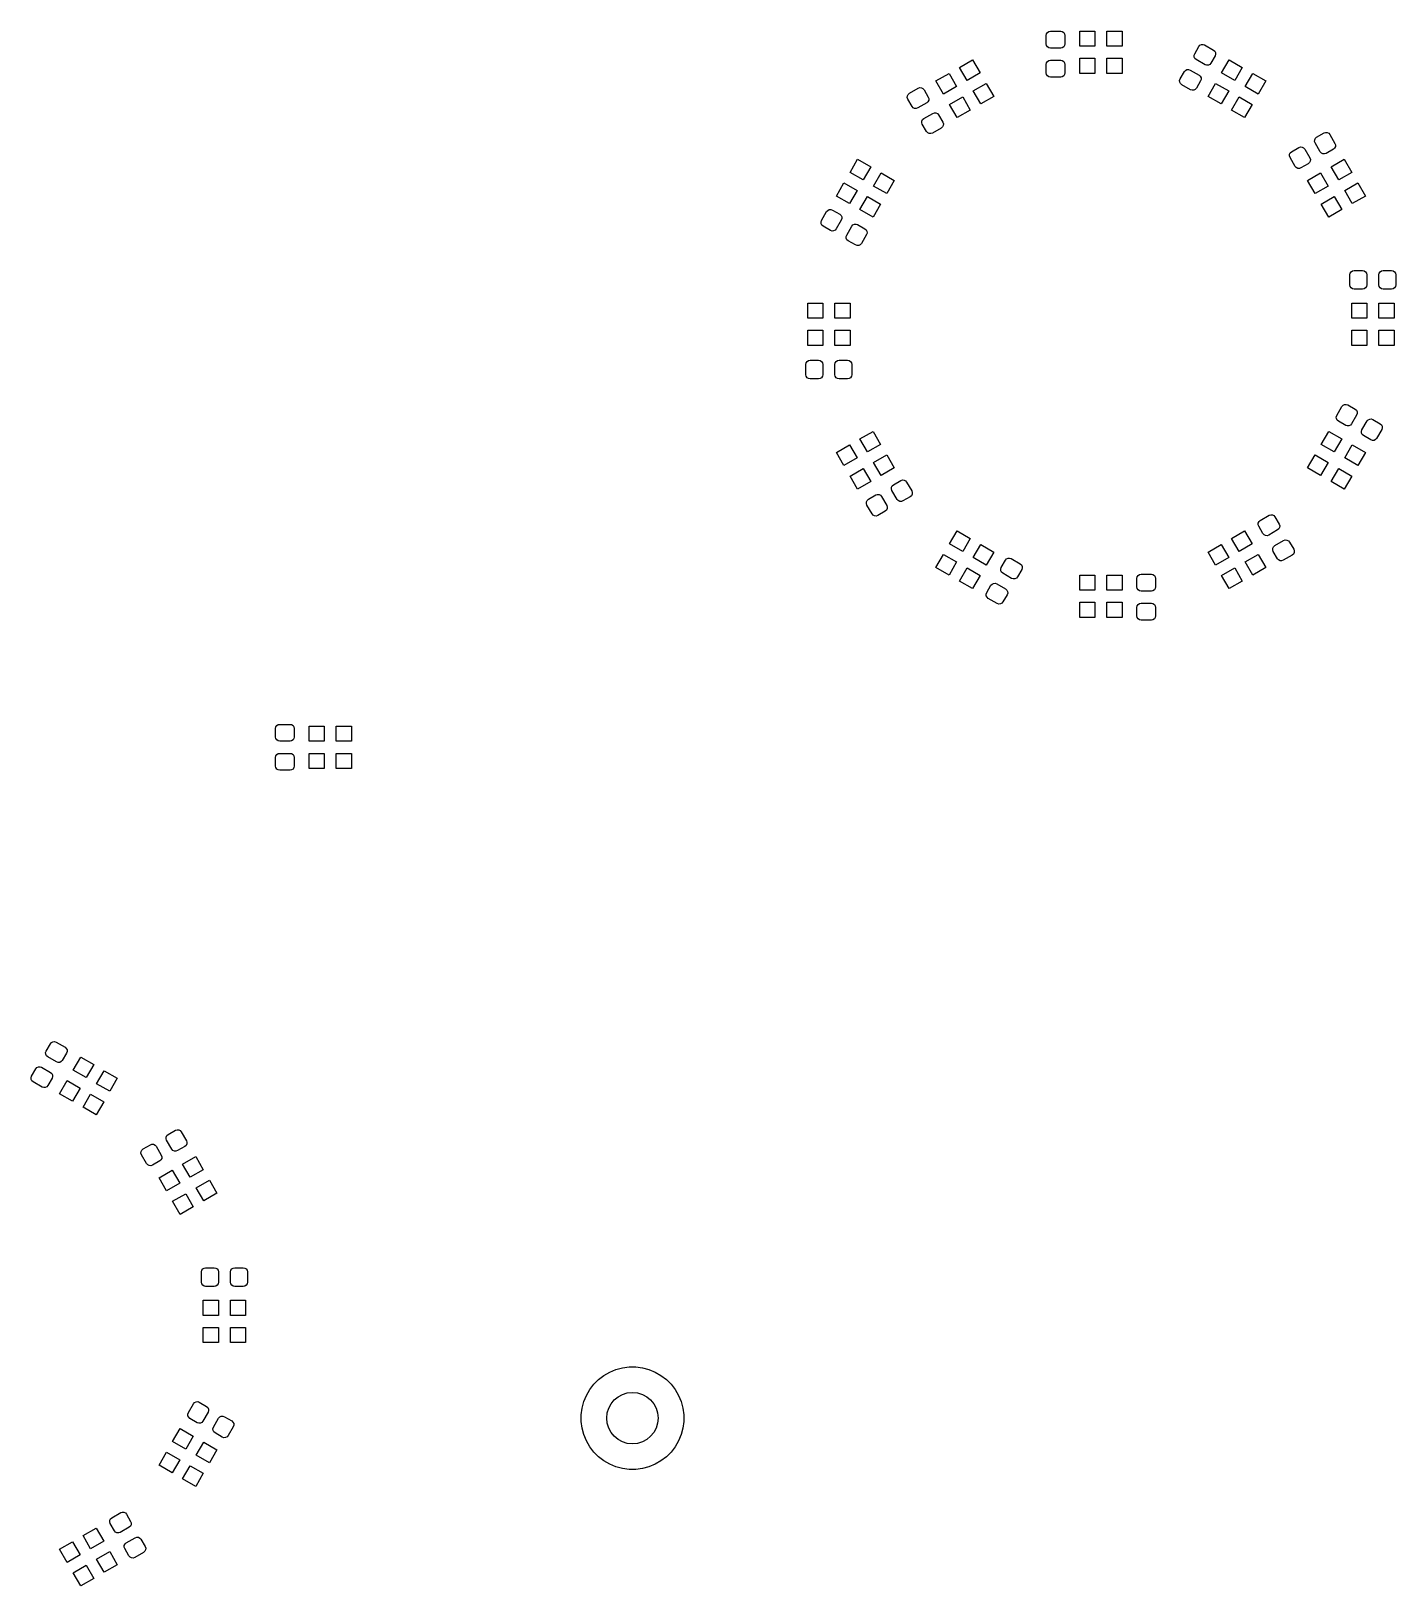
# Model space of a CAD drawing. Header units: inches. Extents: x 0.83 to 7.61, y -5.33 to -1.05.
# Drawn here: x 4.315 to 6.093, y -3.179 to -1.154 of the extents above; entities that cross this region are included whole.
import ezdxf

# ---------------------------------------------------------------- set-up
doc = ezdxf.new("R2010")
doc.units = ezdxf.units.IN
doc.header["$MEASUREMENT"] = 0
doc.layers.add('BLACK', color=250, linetype='CONTINUOUS')

msp = doc.modelspace()

# ---------------------------------------------------------------- linework, layer by layer
at = {"layer": 'BLACK', "linetype": 'CONTINUOUS'}
for p, q in [((5.639, -1.1552), (5.6408, -1.154)), ((5.6408, -1.154), (5.6429, -1.1535)), ((5.6429, -1.1535), (5.6563, -1.1535)), ((5.6563, -1.1535), (5.6584, -1.154)), ((5.6584, -1.154), (5.6602, -1.1552)), ((5.6811, -1.1732), (5.6811, -1.1535)), ((5.6811, -1.1535), (5.7008, -1.1535)), ((5.7008, -1.1535), (5.7008, -1.1732)), ((5.7165, -1.1732), (5.7165, -1.1535)), ((5.7165, -1.1535), (5.7362, -1.1535)), ((5.7362, -1.1535), (5.7362, -1.1732)), ((5.6374, -1.1591), (5.6378, -1.1569)), ((5.6374, -1.1701), (5.6374, -1.1591)), ((5.6378, -1.1722), (5.6374, -1.1701)), ((5.6378, -1.1569), (5.639, -1.1552)), ((5.639, -1.174), (5.6378, -1.1722)), ((5.6408, -1.1752), (5.639, -1.174)), ((5.6602, -1.174), (5.6584, -1.1752)), ((5.6602, -1.1552), (5.6614, -1.1569)), ((5.6614, -1.1722), (5.6602, -1.174)), ((5.6614, -1.1569), (5.6618, -1.1591)), ((5.6618, -1.1701), (5.6614, -1.1722)), ((5.6618, -1.1591), (5.6618, -1.1701)), ((5.7008, -1.1732), (5.6811, -1.1732)), ((5.7362, -1.1732), (5.7165, -1.1732)), ((5.8308, -1.1831), (5.8363, -1.1735)), ((5.8363, -1.1735), (5.8377, -1.1719)), ((5.8377, -1.1719), (5.8396, -1.171)), ((5.8396, -1.171), (5.8418, -1.1708)), ((5.8418, -1.1708), (5.8438, -1.1715)), ((5.8438, -1.1715), (5.8554, -1.1782)), ((5.5245, -1.2008), (5.5416, -1.1909)), ((5.5416, -1.1909), (5.5514, -1.208)), ((5.6374, -1.1969), (5.6378, -1.1947)), ((5.6378, -1.1947), (5.639, -1.193)), ((5.639, -1.193), (5.6408, -1.1918)), ((5.6429, -1.1756), (5.6408, -1.1752)), ((5.6408, -1.1918), (5.6429, -1.1913)), ((5.6563, -1.1756), (5.6429, -1.1756)), ((5.6429, -1.1913), (5.6563, -1.1913)), ((5.6584, -1.1752), (5.6563, -1.1756)), ((5.6563, -1.1913), (5.6584, -1.1918)), ((5.6584, -1.1918), (5.6602, -1.193)), ((5.6602, -1.193), (5.6614, -1.1947)), ((5.6614, -1.1947), (5.6618, -1.1969)), ((5.6811, -1.2087), (5.6811, -1.189)), ((5.6811, -1.189), (5.7008, -1.189)), ((5.7008, -1.189), (5.7008, -1.2087)), ((5.7165, -1.2087), (5.7165, -1.189)), ((5.7165, -1.189), (5.7362, -1.189)), ((5.7362, -1.189), (5.7362, -1.2087)), ((5.8301, -1.1851), (5.8308, -1.1831)), ((5.8302, -1.1873), (5.8301, -1.1851)), ((5.8312, -1.1892), (5.8302, -1.1873)), ((5.8328, -1.1906), (5.8312, -1.1892)), ((5.8444, -1.1973), (5.8328, -1.1906)), ((5.8574, -1.1858), (5.8519, -1.1953)), ((5.8554, -1.1782), (5.857, -1.1796)), ((5.857, -1.1796), (5.858, -1.1816)), ((5.8581, -1.1837), (5.8574, -1.1858)), ((5.858, -1.1816), (5.8581, -1.1837)), ((5.8659, -1.208), (5.8757, -1.1909)), ((5.8757, -1.1909), (5.8928, -1.2008)), ((5.4938, -1.2185), (5.5109, -1.2086)), ((5.5109, -1.2086), (5.5207, -1.2257)), ((5.5344, -1.2178), (5.5245, -1.2008)), ((5.5514, -1.208), (5.5344, -1.2178)), ((5.6374, -1.2079), (5.6374, -1.1969)), ((5.6378, -1.21), (5.6374, -1.2079)), ((5.639, -1.2118), (5.6378, -1.21)), ((5.6408, -1.213), (5.639, -1.2118)), ((5.6429, -1.2134), (5.6408, -1.213)), ((5.6563, -1.2134), (5.6429, -1.2134)), ((5.6584, -1.213), (5.6563, -1.2134)), ((5.6602, -1.2118), (5.6584, -1.213)), ((5.6614, -1.21), (5.6602, -1.2118)), ((5.6618, -1.2079), (5.6614, -1.21)), ((5.6618, -1.1969), (5.6618, -1.2079)), ((5.7008, -1.2087), (5.6811, -1.2087)), ((5.7362, -1.2087), (5.7165, -1.2087)), ((5.8119, -1.2158), (5.8174, -1.2063)), ((5.8174, -1.2063), (5.8188, -1.2047)), ((5.8188, -1.2047), (5.8207, -1.2037)), ((5.8207, -1.2037), (5.8229, -1.2036)), ((5.8229, -1.2036), (5.8249, -1.2043)), ((5.8249, -1.2043), (5.8365, -1.211)), ((5.8365, -1.211), (5.8381, -1.2124)), ((5.8381, -1.2124), (5.8391, -1.2143)), ((5.8391, -1.2143), (5.8392, -1.2164)), ((5.8464, -1.198), (5.8444, -1.1973)), ((5.8486, -1.1979), (5.8464, -1.198)), ((5.8505, -1.1969), (5.8486, -1.1979)), ((5.8519, -1.1953), (5.8505, -1.1969)), ((5.8829, -1.2178), (5.8659, -1.208)), ((5.8928, -1.2008), (5.8829, -1.2178)), ((5.8966, -1.2257), (5.9064, -1.2086)), ((5.9064, -1.2086), (5.9235, -1.2185)), ((5.4575, -1.236), (5.4592, -1.2346)), ((5.4592, -1.2346), (5.4708, -1.2279)), ((5.4708, -1.2279), (5.4728, -1.2272)), ((5.4728, -1.2272), (5.4749, -1.2274)), ((5.4749, -1.2274), (5.4769, -1.2283)), ((5.4769, -1.2283), (5.4783, -1.23)), ((5.4783, -1.23), (5.4838, -1.2395)), ((5.5037, -1.2355), (5.4938, -1.2185)), ((5.5207, -1.2257), (5.5037, -1.2355)), ((5.5423, -1.2315), (5.5593, -1.2216)), ((5.5521, -1.2485), (5.5423, -1.2315)), ((5.5593, -1.2216), (5.5691, -1.2387)), ((5.8112, -1.2179), (5.8119, -1.2158)), ((5.8113, -1.22), (5.8112, -1.2179)), ((5.8123, -1.2219), (5.8113, -1.22)), ((5.8139, -1.2234), (5.8123, -1.2219)), ((5.8255, -1.23), (5.8139, -1.2234)), ((5.8275, -1.2307), (5.8255, -1.23)), ((5.8297, -1.2306), (5.8275, -1.2307)), ((5.8316, -1.2296), (5.8297, -1.2306)), ((5.833, -1.228), (5.8316, -1.2296)), ((5.8385, -1.2185), (5.833, -1.228)), ((5.8392, -1.2164), (5.8385, -1.2185)), ((5.8482, -1.2387), (5.858, -1.2216)), ((5.858, -1.2216), (5.8751, -1.2315)), ((5.8751, -1.2315), (5.8652, -1.2485)), ((5.9136, -1.2355), (5.8966, -1.2257)), ((5.9235, -1.2185), (5.9136, -1.2355)), ((5.4565, -1.2401), (5.4566, -1.238)), ((5.4571, -1.2422), (5.4565, -1.2401)), ((5.4566, -1.238), (5.4575, -1.236)), ((5.4627, -1.2517), (5.4571, -1.2422)), ((5.4641, -1.2533), (5.4627, -1.2517)), ((5.466, -1.2543), (5.4641, -1.2533)), ((5.4682, -1.2544), (5.466, -1.2543)), ((5.4702, -1.2537), (5.4682, -1.2544)), ((5.4818, -1.247), (5.4702, -1.2537)), ((5.4834, -1.2456), (5.4818, -1.247)), ((5.4843, -1.2437), (5.4834, -1.2456)), ((5.4838, -1.2395), (5.4845, -1.2415)), ((5.4845, -1.2415), (5.4843, -1.2437)), ((5.5116, -1.2492), (5.5286, -1.2393)), ((5.5214, -1.2662), (5.5116, -1.2492)), ((5.5286, -1.2393), (5.5385, -1.2564)), ((5.5691, -1.2387), (5.5521, -1.2485)), ((5.8652, -1.2485), (5.8482, -1.2387)), ((5.8789, -1.2564), (5.8887, -1.2393)), ((5.8887, -1.2393), (5.9058, -1.2492)), ((5.9058, -1.2492), (5.8959, -1.2662)), ((5.4754, -1.2729), (5.4755, -1.2707)), ((5.476, -1.2749), (5.4754, -1.2729)), ((5.4755, -1.2707), (5.4764, -1.2688)), ((5.4816, -1.2844), (5.476, -1.2749)), ((5.4764, -1.2688), (5.4781, -1.2674)), ((5.4781, -1.2674), (5.4897, -1.2607)), ((5.4897, -1.2607), (5.4917, -1.26)), ((5.4917, -1.26), (5.4938, -1.2601)), ((5.4938, -1.2601), (5.4958, -1.2611)), ((5.4958, -1.2611), (5.4972, -1.2627)), ((5.4972, -1.2627), (5.5027, -1.2722)), ((5.5027, -1.2722), (5.5034, -1.2743)), ((5.5034, -1.2743), (5.5032, -1.2764)), ((5.5385, -1.2564), (5.5214, -1.2662)), ((5.8959, -1.2662), (5.8789, -1.2564)), ((5.483, -1.2861), (5.4816, -1.2844)), ((5.4849, -1.287), (5.483, -1.2861)), ((5.487, -1.2871), (5.4849, -1.287)), ((5.4891, -1.2865), (5.487, -1.2871)), ((5.5007, -1.2798), (5.4891, -1.2865)), ((5.5023, -1.2783), (5.5007, -1.2798)), ((5.5032, -1.2764), (5.5023, -1.2783)), ((5.987, -1.2973), (5.9872, -1.2951)), ((5.9872, -1.2951), (5.9881, -1.2932)), ((5.9881, -1.2932), (5.9897, -1.2918)), ((5.9897, -1.2918), (5.9993, -1.2863)), ((5.9993, -1.2863), (6.0013, -1.2856)), ((6.0013, -1.2856), (6.0035, -1.2857)), ((6.0035, -1.2857), (6.0054, -1.2867)), ((6.0054, -1.2867), (6.0068, -1.2883)), ((6.0068, -1.2883), (6.0135, -1.2999)), ((5.9543, -1.3162), (5.9544, -1.314)), ((5.955, -1.3182), (5.9543, -1.3162)), ((5.9544, -1.314), (5.9554, -1.3121)), ((5.9554, -1.3121), (5.957, -1.3107)), ((5.957, -1.3107), (5.9666, -1.3052)), ((5.9666, -1.3052), (5.9686, -1.3045)), ((5.9686, -1.3045), (5.9707, -1.3046)), ((5.9707, -1.3046), (5.9727, -1.3056)), ((5.9727, -1.3056), (5.9741, -1.3072)), ((5.9741, -1.3072), (5.9808, -1.3188)), ((5.9877, -1.2993), (5.987, -1.2973)), ((5.9944, -1.3109), (5.9877, -1.2993)), ((5.9958, -1.3125), (5.9944, -1.3109)), ((5.9978, -1.3135), (5.9958, -1.3125)), ((5.9999, -1.3136), (5.9978, -1.3135)), ((6.0019, -1.3129), (5.9999, -1.3136)), ((6.0115, -1.3074), (6.0019, -1.3129)), ((6.0131, -1.306), (6.0115, -1.3074)), ((6.0141, -1.3041), (6.0131, -1.306)), ((6.0135, -1.2999), (6.0142, -1.3019)), ((6.0142, -1.3019), (6.0141, -1.3041)), ((5.3819, -1.3377), (5.3917, -1.3206)), ((5.3917, -1.3206), (5.4088, -1.3305)), ((5.4088, -1.3305), (5.3989, -1.3475)), ((5.9617, -1.3298), (5.955, -1.3182)), ((5.9631, -1.3314), (5.9617, -1.3298)), ((5.965, -1.3324), (5.9631, -1.3314)), ((5.9672, -1.3325), (5.965, -1.3324)), ((5.9692, -1.3318), (5.9672, -1.3325)), ((5.9788, -1.3263), (5.9692, -1.3318)), ((5.9804, -1.3249), (5.9788, -1.3263)), ((5.9813, -1.323), (5.9804, -1.3249)), ((5.9808, -1.3188), (5.9815, -1.3208)), ((5.9815, -1.3208), (5.9813, -1.323)), ((6.0086, -1.3305), (6.0256, -1.3206)), ((6.0184, -1.3475), (6.0086, -1.3305)), ((6.0256, -1.3206), (6.0355, -1.3377)), ((5.3642, -1.3684), (5.374, -1.3513)), ((5.374, -1.3513), (5.391, -1.3611)), ((5.3989, -1.3475), (5.3819, -1.3377)), ((5.4126, -1.3554), (5.4224, -1.3383)), ((5.4296, -1.3652), (5.4126, -1.3554)), ((5.4224, -1.3383), (5.4394, -1.3482)), ((5.4394, -1.3482), (5.4296, -1.3652)), ((5.9779, -1.3482), (5.9949, -1.3383)), ((5.9877, -1.3652), (5.9779, -1.3482)), ((6.0048, -1.3554), (5.9877, -1.3652)), ((5.9949, -1.3383), (6.0048, -1.3554)), ((6.0355, -1.3377), (6.0184, -1.3475)), ((6.0263, -1.3611), (6.0433, -1.3513)), ((6.0433, -1.3513), (6.0532, -1.3684)), ((5.3812, -1.3782), (5.3642, -1.3684)), ((5.391, -1.3611), (5.3812, -1.3782)), ((5.3948, -1.3861), (5.4047, -1.369)), ((5.4047, -1.369), (5.4217, -1.3789)), ((5.9956, -1.3789), (6.0126, -1.369)), ((6.0126, -1.369), (6.0225, -1.3861)), ((6.0361, -1.3782), (6.0263, -1.3611)), ((6.0532, -1.3684), (6.0361, -1.3782)), ((5.3448, -1.4003), (5.3514, -1.3887)), ((5.3514, -1.3887), (5.3529, -1.3871)), ((5.3529, -1.3871), (5.3548, -1.3861)), ((5.3548, -1.3861), (5.3569, -1.386)), ((5.3569, -1.386), (5.359, -1.3867)), ((5.359, -1.3867), (5.3685, -1.3922)), ((5.3685, -1.3922), (5.3701, -1.3936)), ((5.3701, -1.3936), (5.3711, -1.3955)), ((5.3711, -1.3955), (5.3712, -1.3977)), ((5.4119, -1.3959), (5.3948, -1.3861)), ((5.4217, -1.3789), (5.4119, -1.3959)), ((6.0054, -1.3959), (5.9956, -1.3789)), ((6.0225, -1.3861), (6.0054, -1.3959)), ((5.3441, -1.4023), (5.3448, -1.4003)), ((5.3442, -1.4045), (5.3441, -1.4023)), ((5.3452, -1.4064), (5.3442, -1.4045)), ((5.3468, -1.4078), (5.3452, -1.4064)), ((5.3563, -1.4133), (5.3468, -1.4078)), ((5.3584, -1.414), (5.3563, -1.4133)), ((5.3605, -1.4139), (5.3584, -1.414)), ((5.3624, -1.4129), (5.3605, -1.4139)), ((5.3639, -1.4113), (5.3624, -1.4129)), ((5.3705, -1.3997), (5.3639, -1.4113)), ((5.3712, -1.3977), (5.3705, -1.3997)), ((5.3775, -1.4192), (5.3842, -1.4076)), ((5.3842, -1.4076), (5.3856, -1.406)), ((5.3856, -1.406), (5.3875, -1.405)), ((5.3875, -1.405), (5.3897, -1.4049)), ((5.3897, -1.4049), (5.3917, -1.4056)), ((5.3917, -1.4056), (5.4013, -1.4111)), ((5.4013, -1.4111), (5.4029, -1.4125)), ((5.4029, -1.4125), (5.4038, -1.4144)), ((5.404, -1.4166), (5.4033, -1.4186)), ((5.4038, -1.4144), (5.404, -1.4166)), ((5.3768, -1.4212), (5.3775, -1.4192)), ((5.3769, -1.4234), (5.3768, -1.4212)), ((5.3779, -1.4253), (5.3769, -1.4234)), ((5.3795, -1.4267), (5.3779, -1.4253)), ((5.3891, -1.4322), (5.3795, -1.4267)), ((5.3911, -1.4329), (5.3891, -1.4322)), ((5.3932, -1.4328), (5.3911, -1.4329)), ((5.3952, -1.4318), (5.3932, -1.4328)), ((5.3966, -1.4302), (5.3952, -1.4318)), ((5.4033, -1.4186), (5.3966, -1.4302)), ((6.0331, -1.4709), (6.0335, -1.4688)), ((6.0331, -1.4843), (6.0331, -1.4709)), ((6.0335, -1.4688), (6.0347, -1.467)), ((6.0347, -1.467), (6.0365, -1.4658)), ((6.0365, -1.4658), (6.0386, -1.4654)), ((6.0386, -1.4654), (6.0496, -1.4654)), ((6.0496, -1.4654), (6.0517, -1.4658)), ((6.0517, -1.4658), (6.0535, -1.467)), ((6.0535, -1.467), (6.0547, -1.4688)), ((6.0547, -1.4688), (6.0551, -1.4709)), ((6.0551, -1.4709), (6.0551, -1.4843)), ((6.0709, -1.4709), (6.0713, -1.4688)), ((6.0709, -1.4843), (6.0709, -1.4709)), ((6.0713, -1.4688), (6.0725, -1.467)), ((6.0725, -1.467), (6.0743, -1.4658)), ((6.0743, -1.4658), (6.0764, -1.4654)), ((6.0764, -1.4654), (6.0874, -1.4654)), ((6.0874, -1.4654), (6.0895, -1.4658)), ((6.0895, -1.4658), (6.0913, -1.467)), ((6.0913, -1.467), (6.0925, -1.4688)), ((6.0925, -1.4688), (6.0929, -1.4709)), ((6.0929, -1.4709), (6.0929, -1.4843)), ((6.0335, -1.4864), (6.0331, -1.4843)), ((6.0347, -1.4881), (6.0335, -1.4864)), ((6.0365, -1.4893), (6.0347, -1.4881)), ((6.0386, -1.4898), (6.0365, -1.4893)), ((6.0496, -1.4898), (6.0386, -1.4898)), ((6.0517, -1.4893), (6.0496, -1.4898)), ((6.0535, -1.4881), (6.0517, -1.4893)), ((6.0547, -1.4864), (6.0535, -1.4881)), ((6.0551, -1.4843), (6.0547, -1.4864)), ((6.0713, -1.4864), (6.0709, -1.4843)), ((6.0725, -1.4881), (6.0713, -1.4864)), ((6.0743, -1.4893), (6.0725, -1.4881)), ((6.0764, -1.4898), (6.0743, -1.4893)), ((6.0874, -1.4898), (6.0764, -1.4898)), ((6.0895, -1.4893), (6.0874, -1.4898)), ((6.0913, -1.4881), (6.0895, -1.4893)), ((6.0925, -1.4864), (6.0913, -1.4881)), ((6.0929, -1.4843), (6.0925, -1.4864)), ((5.3268, -1.5276), (5.3268, -1.5079)), ((5.3268, -1.5079), (5.3465, -1.5079)), ((5.3465, -1.5079), (5.3465, -1.5276)), ((5.3622, -1.5276), (5.3622, -1.5079)), ((5.3622, -1.5079), (5.3819, -1.5079)), ((5.3819, -1.5079), (5.3819, -1.5276)), ((6.0354, -1.5276), (6.0354, -1.5079)), ((6.0354, -1.5079), (6.0551, -1.5079)), ((6.0551, -1.5079), (6.0551, -1.5276)), ((6.0709, -1.5276), (6.0709, -1.5079)), ((6.0709, -1.5079), (6.0906, -1.5079)), ((6.0906, -1.5079), (6.0906, -1.5276)), ((5.3465, -1.5276), (5.3268, -1.5276)), ((5.3819, -1.5276), (5.3622, -1.5276)), ((6.0551, -1.5276), (6.0354, -1.5276)), ((6.0906, -1.5276), (6.0709, -1.5276)), ((5.3268, -1.563), (5.3268, -1.5433)), ((5.3268, -1.5433), (5.3465, -1.5433)), ((5.3465, -1.5433), (5.3465, -1.563)), ((5.3622, -1.563), (5.3622, -1.5433)), ((5.3622, -1.5433), (5.3819, -1.5433)), ((5.3819, -1.5433), (5.3819, -1.563)), ((6.0354, -1.563), (6.0354, -1.5433)), ((6.0354, -1.5433), (6.0551, -1.5433)), ((6.0551, -1.5433), (6.0551, -1.563)), ((6.0709, -1.563), (6.0709, -1.5433)), ((6.0709, -1.5433), (6.0906, -1.5433)), ((6.0906, -1.5433), (6.0906, -1.563)), ((5.3465, -1.563), (5.3268, -1.563)), ((5.3819, -1.563), (5.3622, -1.563)), ((6.0551, -1.563), (6.0354, -1.563)), ((6.0906, -1.563), (6.0709, -1.563)), ((5.3244, -1.5878), (5.3248, -1.5857)), ((5.3244, -1.6012), (5.3244, -1.5878)), ((5.3248, -1.5857), (5.326, -1.5839)), ((5.326, -1.5839), (5.3278, -1.5827)), ((5.3278, -1.5827), (5.3299, -1.5823)), ((5.3299, -1.5823), (5.3409, -1.5823)), ((5.3409, -1.5823), (5.3431, -1.5827)), ((5.3431, -1.5827), (5.3448, -1.5839)), ((5.3448, -1.5839), (5.346, -1.5857)), ((5.346, -1.5857), (5.3465, -1.5878)), ((5.3465, -1.5878), (5.3465, -1.6012)), ((5.3622, -1.5878), (5.3626, -1.5857)), ((5.3622, -1.6012), (5.3622, -1.5878)), ((5.3626, -1.5857), (5.3638, -1.5839)), ((5.3638, -1.5839), (5.3656, -1.5827)), ((5.3656, -1.5827), (5.3677, -1.5823)), ((5.3677, -1.5823), (5.3787, -1.5823)), ((5.3787, -1.5823), (5.3808, -1.5827)), ((5.3808, -1.5827), (5.3826, -1.5839)), ((5.3826, -1.5839), (5.3838, -1.5857)), ((5.3838, -1.5857), (5.3843, -1.5878)), ((5.3843, -1.5878), (5.3843, -1.6012)), ((5.3248, -1.6033), (5.3244, -1.6012)), ((5.326, -1.6051), (5.3248, -1.6033)), ((5.3278, -1.6063), (5.326, -1.6051)), ((5.3299, -1.6067), (5.3278, -1.6063)), ((5.3409, -1.6067), (5.3299, -1.6067)), ((5.3431, -1.6063), (5.3409, -1.6067)), ((5.3448, -1.6051), (5.3431, -1.6063)), ((5.346, -1.6033), (5.3448, -1.6051)), ((5.3465, -1.6012), (5.346, -1.6033)), ((5.3626, -1.6033), (5.3622, -1.6012)), ((5.3638, -1.6051), (5.3626, -1.6033)), ((5.3656, -1.6063), (5.3638, -1.6051)), ((5.3677, -1.6067), (5.3656, -1.6063)), ((5.3787, -1.6067), (5.3677, -1.6067)), ((5.3808, -1.6063), (5.3787, -1.6067)), ((5.3826, -1.6051), (5.3808, -1.6063)), ((5.3838, -1.6033), (5.3826, -1.6051)), ((5.3843, -1.6012), (5.3838, -1.6033)), ((6.0241, -1.641), (6.0261, -1.6401)), ((6.0261, -1.6401), (6.0282, -1.6399)), ((6.0282, -1.6399), (6.0302, -1.6406)), ((6.0302, -1.6406), (6.0398, -1.6461)), ((6.0153, -1.6563), (6.016, -1.6542)), ((6.0155, -1.6584), (6.0153, -1.6563)), ((6.0164, -1.6603), (6.0155, -1.6584)), ((6.016, -1.6542), (6.0227, -1.6426)), ((6.018, -1.6618), (6.0164, -1.6603)), ((6.0227, -1.6426), (6.0241, -1.641)), ((6.0418, -1.6537), (6.0351, -1.6652)), ((6.0398, -1.6461), (6.0414, -1.6475)), ((6.0414, -1.6475), (6.0424, -1.6495)), ((6.0425, -1.6516), (6.0418, -1.6537)), ((6.0424, -1.6495), (6.0425, -1.6516)), ((6.0554, -1.6615), (6.0569, -1.6599)), ((6.0569, -1.6599), (6.0588, -1.659)), ((6.0588, -1.659), (6.0609, -1.6588)), ((6.0609, -1.6588), (6.063, -1.6595)), ((6.063, -1.6595), (6.0725, -1.665)), ((5.3948, -1.6848), (5.4119, -1.675)), ((5.4119, -1.675), (5.4217, -1.692)), ((5.9956, -1.692), (6.0054, -1.675)), ((6.0054, -1.675), (6.0225, -1.6848)), ((6.0276, -1.6673), (6.018, -1.6618)), ((6.0296, -1.668), (6.0276, -1.6673)), ((6.0318, -1.6678), (6.0296, -1.668)), ((6.0337, -1.6669), (6.0318, -1.6678)), ((6.0351, -1.6652), (6.0337, -1.6669)), ((6.0481, -1.6752), (6.0487, -1.6731)), ((6.0482, -1.6773), (6.0481, -1.6752)), ((6.0491, -1.6792), (6.0482, -1.6773)), ((6.0487, -1.6731), (6.0554, -1.6615)), ((6.0508, -1.6806), (6.0491, -1.6792)), ((6.0603, -1.6862), (6.0508, -1.6806)), ((6.0745, -1.6726), (6.0678, -1.6841)), ((6.0725, -1.665), (6.0741, -1.6664)), ((6.0741, -1.6664), (6.0751, -1.6684)), ((6.0752, -1.6705), (6.0745, -1.6726)), ((6.0751, -1.6684), (6.0752, -1.6705)), ((5.3642, -1.7025), (5.3812, -1.6927)), ((5.3812, -1.6927), (5.391, -1.7097)), ((5.4047, -1.7018), (5.3948, -1.6848)), ((5.4217, -1.692), (5.4047, -1.7018)), ((6.0126, -1.7018), (5.9956, -1.692)), ((6.0225, -1.6848), (6.0126, -1.7018)), ((6.0263, -1.7097), (6.0361, -1.6927)), ((6.0361, -1.6927), (6.0532, -1.7025)), ((6.0623, -1.6869), (6.0603, -1.6862)), ((6.0645, -1.6867), (6.0623, -1.6869)), ((6.0664, -1.6858), (6.0645, -1.6867)), ((6.0678, -1.6841), (6.0664, -1.6858)), ((5.374, -1.7196), (5.3642, -1.7025)), ((5.391, -1.7097), (5.374, -1.7196)), ((5.4126, -1.7155), (5.4296, -1.7056)), ((5.4224, -1.7325), (5.4126, -1.7155)), ((5.4296, -1.7056), (5.4394, -1.7227)), ((5.9779, -1.7227), (5.9877, -1.7056)), ((5.9877, -1.7056), (6.0048, -1.7155)), ((6.0048, -1.7155), (5.9949, -1.7325)), ((6.0433, -1.7196), (6.0263, -1.7097)), ((6.0532, -1.7025), (6.0433, -1.7196)), ((5.3819, -1.7332), (5.3989, -1.7234)), ((5.3917, -1.7502), (5.3819, -1.7332)), ((5.4088, -1.7404), (5.3917, -1.7502)), ((5.3989, -1.7234), (5.4088, -1.7404)), ((5.4394, -1.7227), (5.4224, -1.7325)), ((5.4386, -1.7445), (5.4481, -1.739)), ((5.4481, -1.739), (5.4501, -1.7383)), ((5.4501, -1.7383), (5.4523, -1.7385)), ((5.4523, -1.7385), (5.4542, -1.7394)), ((5.4542, -1.7394), (5.4556, -1.7411)), ((5.4556, -1.7411), (5.4623, -1.7526)), ((5.9949, -1.7325), (5.9779, -1.7227)), ((6.0086, -1.7404), (6.0184, -1.7234)), ((6.0256, -1.7502), (6.0086, -1.7404)), ((6.0184, -1.7234), (6.0355, -1.7332)), ((6.0355, -1.7332), (6.0256, -1.7502)), ((5.4058, -1.7634), (5.4154, -1.7579)), ((5.4154, -1.7579), (5.4174, -1.7572)), ((5.4174, -1.7572), (5.4196, -1.7574)), ((5.4196, -1.7574), (5.4215, -1.7583)), ((5.4215, -1.7583), (5.4229, -1.76)), ((5.4229, -1.76), (5.4296, -1.7715)), ((5.4359, -1.75), (5.436, -1.7479)), ((5.4365, -1.7521), (5.4359, -1.75)), ((5.436, -1.7479), (5.4369, -1.746)), ((5.4432, -1.7637), (5.4365, -1.7521)), ((5.4369, -1.746), (5.4386, -1.7445)), ((5.4603, -1.7602), (5.4508, -1.7657)), ((5.4619, -1.7588), (5.4603, -1.7602)), ((5.4629, -1.7568), (5.4619, -1.7588)), ((5.4623, -1.7526), (5.463, -1.7547)), ((5.463, -1.7547), (5.4629, -1.7568)), ((5.4031, -1.7689), (5.4033, -1.7668)), ((5.4038, -1.771), (5.4031, -1.7689)), ((5.4033, -1.7668), (5.4042, -1.7649)), ((5.4105, -1.7826), (5.4038, -1.771)), ((5.4042, -1.7649), (5.4058, -1.7634)), ((5.4276, -1.7791), (5.418, -1.7846)), ((5.4292, -1.7777), (5.4276, -1.7791)), ((5.4301, -1.7757), (5.4292, -1.7777)), ((5.4296, -1.7715), (5.4303, -1.7736)), ((5.4303, -1.7736), (5.4301, -1.7757)), ((5.4447, -1.7653), (5.4432, -1.7637)), ((5.4466, -1.7662), (5.4447, -1.7653)), ((5.4487, -1.7664), (5.4466, -1.7662)), ((5.4508, -1.7657), (5.4487, -1.7664)), ((5.4119, -1.7842), (5.4105, -1.7826)), ((5.4139, -1.7851), (5.4119, -1.7842)), ((5.416, -1.7853), (5.4139, -1.7851)), ((5.418, -1.7846), (5.416, -1.7853)), ((5.9135, -1.7966), (5.9137, -1.7945)), ((5.9142, -1.7986), (5.9135, -1.7966)), ((5.9137, -1.7945), (5.9146, -1.7925)), ((5.9197, -1.8082), (5.9142, -1.7986)), ((5.9146, -1.7925), (5.9163, -1.7911)), ((5.9163, -1.7911), (5.9278, -1.7844)), ((5.9278, -1.7844), (5.9299, -1.7837)), ((5.9299, -1.7837), (5.932, -1.7839)), ((5.932, -1.7839), (5.934, -1.7848)), ((5.934, -1.7848), (5.9354, -1.7864)), ((5.9354, -1.7864), (5.9409, -1.796)), ((5.9405, -1.8021), (5.9389, -1.8035)), ((5.9414, -1.8002), (5.9405, -1.8021)), ((5.9409, -1.796), (5.9416, -1.798)), ((5.9416, -1.798), (5.9414, -1.8002)), ((5.5116, -1.8217), (5.5214, -1.8046)), ((5.5286, -1.8315), (5.5116, -1.8217)), ((5.5214, -1.8046), (5.5385, -1.8145)), ((5.5385, -1.8145), (5.5286, -1.8315)), ((5.5423, -1.8394), (5.5521, -1.8224)), ((5.5521, -1.8224), (5.5691, -1.8322)), ((5.8482, -1.8322), (5.8652, -1.8224)), ((5.8652, -1.8224), (5.8751, -1.8394)), ((5.8789, -1.8145), (5.8959, -1.8046)), ((5.8887, -1.8315), (5.8789, -1.8145)), ((5.9058, -1.8217), (5.8887, -1.8315)), ((5.8959, -1.8046), (5.9058, -1.8217)), ((5.9212, -1.8098), (5.9197, -1.8082)), ((5.9231, -1.8107), (5.9212, -1.8098)), ((5.9252, -1.8109), (5.9231, -1.8107)), ((5.9273, -1.8102), (5.9252, -1.8109)), ((5.9389, -1.8035), (5.9273, -1.8102)), ((5.9351, -1.8238), (5.9467, -1.8171)), ((5.9467, -1.8171), (5.9488, -1.8165)), ((5.9488, -1.8165), (5.9509, -1.8166)), ((5.9509, -1.8166), (5.9529, -1.8175)), ((5.9529, -1.8175), (5.9543, -1.8192)), ((5.9543, -1.8192), (5.9598, -1.8287)), ((5.4938, -1.8524), (5.5037, -1.8353)), ((5.5037, -1.8353), (5.5207, -1.8452)), ((5.5593, -1.8493), (5.5423, -1.8394)), ((5.5691, -1.8322), (5.5593, -1.8493)), ((5.5788, -1.8524), (5.5843, -1.8428)), ((5.5843, -1.8428), (5.5857, -1.8412)), ((5.5857, -1.8412), (5.5877, -1.8403)), ((5.5877, -1.8403), (5.5898, -1.8401)), ((5.5898, -1.8401), (5.5918, -1.8408)), ((5.5918, -1.8408), (5.6034, -1.8475)), ((5.858, -1.8493), (5.8482, -1.8322)), ((5.8751, -1.8394), (5.858, -1.8493)), ((5.8966, -1.8452), (5.9136, -1.8353)), ((5.9136, -1.8353), (5.9235, -1.8524)), ((5.9324, -1.8293), (5.9326, -1.8272)), ((5.9331, -1.8314), (5.9324, -1.8293)), ((5.9326, -1.8272), (5.9335, -1.8253)), ((5.9386, -1.8409), (5.9331, -1.8314)), ((5.9335, -1.8253), (5.9351, -1.8238)), ((5.9401, -1.8425), (5.9386, -1.8409)), ((5.942, -1.8435), (5.9401, -1.8425)), ((5.9462, -1.8429), (5.9441, -1.8436)), ((5.9578, -1.8362), (5.9462, -1.8429)), ((5.9594, -1.8348), (5.9578, -1.8362)), ((5.9603, -1.8329), (5.9594, -1.8348)), ((5.9598, -1.8287), (5.9605, -1.8307)), ((5.9605, -1.8307), (5.9603, -1.8329)), ((5.5109, -1.8622), (5.4938, -1.8524)), ((5.5207, -1.8452), (5.5109, -1.8622)), ((5.5245, -1.8701), (5.5344, -1.853)), ((5.5344, -1.853), (5.5514, -1.8629)), ((5.5514, -1.8629), (5.5416, -1.8799)), ((5.5781, -1.8544), (5.5788, -1.8524)), ((5.5782, -1.8566), (5.5781, -1.8544)), ((5.5792, -1.8585), (5.5782, -1.8566)), ((5.5808, -1.8599), (5.5792, -1.8585)), ((5.5924, -1.8666), (5.5808, -1.8599)), ((5.6055, -1.855), (5.5999, -1.8646)), ((5.6034, -1.8475), (5.6051, -1.8489)), ((5.6051, -1.8489), (5.606, -1.8509)), ((5.6061, -1.853), (5.6055, -1.855)), ((5.606, -1.8509), (5.6061, -1.853)), ((5.6811, -1.8819), (5.6811, -1.8622)), ((5.6811, -1.8622), (5.7008, -1.8622)), ((5.7008, -1.8622), (5.7008, -1.8819)), ((5.7165, -1.8819), (5.7165, -1.8622)), ((5.7165, -1.8622), (5.7362, -1.8622)), ((5.7362, -1.8622), (5.7362, -1.8819)), ((5.7559, -1.8644), (5.7571, -1.8626)), ((5.7571, -1.8626), (5.7589, -1.8614)), ((5.7589, -1.8614), (5.761, -1.861)), ((5.761, -1.861), (5.7744, -1.861)), ((5.7744, -1.861), (5.7765, -1.8614)), ((5.7765, -1.8614), (5.7783, -1.8626)), ((5.7783, -1.8626), (5.7795, -1.8644)), ((5.8659, -1.8629), (5.8829, -1.853)), ((5.8757, -1.8799), (5.8659, -1.8629)), ((5.8829, -1.853), (5.8928, -1.8701)), ((5.9064, -1.8622), (5.8966, -1.8452)), ((5.9235, -1.8524), (5.9064, -1.8622)), ((5.9441, -1.8436), (5.942, -1.8435)), ((5.5416, -1.8799), (5.5245, -1.8701)), ((5.5599, -1.8851), (5.5654, -1.8756)), ((5.5654, -1.8756), (5.5668, -1.874)), ((5.5668, -1.874), (5.5688, -1.873)), ((5.5688, -1.873), (5.5709, -1.8729)), ((5.5709, -1.8729), (5.5729, -1.8736)), ((5.5729, -1.8736), (5.5845, -1.8802)), ((5.5845, -1.8802), (5.5862, -1.8817)), ((5.5862, -1.8817), (5.5871, -1.8836)), ((5.5871, -1.8836), (5.5872, -1.8857)), ((5.5944, -1.8673), (5.5924, -1.8666)), ((5.5966, -1.8672), (5.5944, -1.8673)), ((5.5985, -1.8662), (5.5966, -1.8672)), ((5.5999, -1.8646), (5.5985, -1.8662)), ((5.7008, -1.8819), (5.6811, -1.8819)), ((5.7362, -1.8819), (5.7165, -1.8819)), ((5.7555, -1.8665), (5.7559, -1.8644)), ((5.7555, -1.8776), (5.7555, -1.8665)), ((5.7559, -1.8797), (5.7555, -1.8776)), ((5.7571, -1.8815), (5.7559, -1.8797)), ((5.7589, -1.8827), (5.7571, -1.8815)), ((5.761, -1.8831), (5.7589, -1.8827)), ((5.7744, -1.8831), (5.761, -1.8831)), ((5.7765, -1.8827), (5.7744, -1.8831)), ((5.7783, -1.8815), (5.7765, -1.8827)), ((5.7795, -1.8797), (5.7783, -1.8815)), ((5.7795, -1.8644), (5.7799, -1.8665)), ((5.7799, -1.8776), (5.7795, -1.8797)), ((5.7799, -1.8665), (5.7799, -1.8776)), ((5.8928, -1.8701), (5.8757, -1.8799)), ((5.5592, -1.8872), (5.5599, -1.8851)), ((5.5594, -1.8893), (5.5592, -1.8872)), ((5.5603, -1.8912), (5.5594, -1.8893)), ((5.5619, -1.8926), (5.5603, -1.8912)), ((5.5735, -1.8993), (5.5619, -1.8926)), ((5.5755, -1.9), (5.5735, -1.8993)), ((5.5777, -1.8999), (5.5755, -1.9)), ((5.5796, -1.8989), (5.5777, -1.8999)), ((5.581, -1.8973), (5.5796, -1.8989)), ((5.5866, -1.8878), (5.581, -1.8973)), ((5.5872, -1.8857), (5.5866, -1.8878)), ((5.6811, -1.9173), (5.6811, -1.8976)), ((5.6811, -1.8976), (5.7008, -1.8976)), ((5.7008, -1.8976), (5.7008, -1.9173)), ((5.7165, -1.9173), (5.7165, -1.8976)), ((5.7165, -1.8976), (5.7362, -1.8976)), ((5.7362, -1.8976), (5.7362, -1.9173)), ((5.7555, -1.9043), (5.7559, -1.9022)), ((5.7559, -1.9022), (5.7571, -1.9004)), ((5.7571, -1.9004), (5.7589, -1.8992)), ((5.7589, -1.8992), (5.761, -1.8988)), ((5.761, -1.8988), (5.7744, -1.8988)), ((5.7744, -1.8988), (5.7765, -1.8992)), ((5.7765, -1.8992), (5.7783, -1.9004)), ((5.7783, -1.9004), (5.7795, -1.9022)), ((5.7795, -1.9022), (5.7799, -1.9043)), ((5.7008, -1.9173), (5.6811, -1.9173)), ((5.7362, -1.9173), (5.7165, -1.9173)), ((5.7555, -1.9154), (5.7555, -1.9043)), ((5.7559, -1.9175), (5.7555, -1.9154)), ((5.7571, -1.9193), (5.7559, -1.9175)), ((5.7589, -1.9204), (5.7571, -1.9193)), ((5.761, -1.9209), (5.7589, -1.9204)), ((5.7744, -1.9209), (5.761, -1.9209)), ((5.7765, -1.9204), (5.7744, -1.9209)), ((5.7783, -1.9193), (5.7765, -1.9204)), ((5.7795, -1.9175), (5.7783, -1.9193)), ((5.7799, -1.9154), (5.7795, -1.9175)), ((5.7799, -1.9043), (5.7799, -1.9154)), ((4.6335, -2.0622), (4.6339, -2.0601)), ((4.6335, -2.0732), (4.6335, -2.0622)), ((4.6339, -2.0601), (4.6351, -2.0583)), ((4.6351, -2.0583), (4.6369, -2.0571)), ((4.6369, -2.0571), (4.639, -2.0567)), ((4.639, -2.0567), (4.6524, -2.0567)), ((4.6524, -2.0567), (4.6545, -2.0571)), ((4.6545, -2.0571), (4.6563, -2.0583)), ((4.6563, -2.0583), (4.6575, -2.0601)), ((4.6575, -2.0601), (4.6579, -2.0622)), ((4.6579, -2.0622), (4.6579, -2.0732)), ((4.6772, -2.0787), (4.6772, -2.0591)), ((4.6772, -2.0591), (4.6969, -2.0591)), ((4.6969, -2.0591), (4.6969, -2.0787)), ((4.7126, -2.0787), (4.7126, -2.0591)), ((4.7126, -2.0591), (4.7323, -2.0591)), ((4.7323, -2.0591), (4.7323, -2.0787)), ((4.6339, -2.0753), (4.6335, -2.0732)), ((4.6351, -2.0771), (4.6339, -2.0753)), ((4.6369, -2.0783), (4.6351, -2.0771)), ((4.639, -2.0787), (4.6369, -2.0783)), ((4.6524, -2.0787), (4.639, -2.0787)), ((4.6545, -2.0783), (4.6524, -2.0787)), ((4.6563, -2.0771), (4.6545, -2.0783)), ((4.6575, -2.0753), (4.6563, -2.0771)), ((4.6579, -2.0732), (4.6575, -2.0753)), ((4.6969, -2.0787), (4.6772, -2.0787)), ((4.7323, -2.0787), (4.7126, -2.0787)), ((4.6335, -2.1), (4.6339, -2.0979)), ((4.6335, -2.111), (4.6335, -2.1)), ((4.6339, -2.0979), (4.6351, -2.0961)), ((4.6351, -2.0961), (4.6369, -2.0949)), ((4.6369, -2.0949), (4.639, -2.0945)), ((4.639, -2.0945), (4.6524, -2.0945)), ((4.6524, -2.0945), (4.6545, -2.0949)), ((4.6545, -2.0949), (4.6563, -2.0961)), ((4.6563, -2.0961), (4.6575, -2.0979)), ((4.6575, -2.0979), (4.6579, -2.1)), ((4.6579, -2.1), (4.6579, -2.111)), ((4.6772, -2.1142), (4.6772, -2.0945)), ((4.6772, -2.0945), (4.6969, -2.0945)), ((4.6969, -2.0945), (4.6969, -2.1142)), ((4.7126, -2.1142), (4.7126, -2.0945)), ((4.7126, -2.0945), (4.7323, -2.0945)), ((4.7323, -2.0945), (4.7323, -2.1142)), ((4.6339, -2.1131), (4.6335, -2.111)), ((4.6351, -2.1149), (4.6339, -2.1131)), ((4.6369, -2.1161), (4.6351, -2.1149)), ((4.639, -2.1165), (4.6369, -2.1161)), ((4.6524, -2.1165), (4.639, -2.1165)), ((4.6545, -2.1161), (4.6524, -2.1165)), ((4.6563, -2.1149), (4.6545, -2.1161)), ((4.6575, -2.1131), (4.6563, -2.1149)), ((4.6579, -2.111), (4.6575, -2.1131)), ((4.6969, -2.1142), (4.6772, -2.1142)), ((4.7323, -2.1142), (4.7126, -2.1142)), ((4.3402, -2.4728), (4.3416, -2.4711)), ((4.3416, -2.4711), (4.3436, -2.4702)), ((4.3436, -2.4702), (4.3457, -2.47)), ((4.3457, -2.47), (4.3477, -2.4707)), ((4.3477, -2.4707), (4.3593, -2.4774)), ((4.334, -2.4843), (4.3347, -2.4823)), ((4.3342, -2.4865), (4.334, -2.4843)), ((4.3351, -2.4884), (4.3342, -2.4865)), ((4.3347, -2.4823), (4.3402, -2.4728)), ((4.3367, -2.4898), (4.3351, -2.4884)), ((4.3483, -2.4965), (4.3367, -2.4898)), ((4.3614, -2.485), (4.3558, -2.4945)), ((4.3593, -2.4774), (4.361, -2.4789)), ((4.361, -2.4789), (4.3619, -2.4808)), ((4.362, -2.4829), (4.3614, -2.485)), ((4.3619, -2.4808), (4.362, -2.4829)), ((4.3698, -2.5072), (4.3797, -2.4901)), ((4.3797, -2.4901), (4.3967, -2.5)), ((4.3158, -2.515), (4.3213, -2.5055)), ((4.3213, -2.5055), (4.3227, -2.5039)), ((4.3227, -2.5039), (4.3247, -2.5029)), ((4.3247, -2.5029), (4.3268, -2.5028)), ((4.3268, -2.5028), (4.3288, -2.5035)), ((4.3288, -2.5035), (4.3404, -2.5102)), ((4.3404, -2.5102), (4.3421, -2.5116)), ((4.3421, -2.5116), (4.343, -2.5135)), ((4.3504, -2.4972), (4.3483, -2.4965)), ((4.3525, -2.4971), (4.3504, -2.4972)), ((4.3544, -2.4961), (4.3525, -2.4971)), ((4.3558, -2.4945), (4.3544, -2.4961)), ((4.3869, -2.517), (4.3698, -2.5072)), ((4.3967, -2.5), (4.3869, -2.517)), ((4.4005, -2.5249), (4.4104, -2.5079)), ((4.4104, -2.5079), (4.4274, -2.5177)), ((4.3151, -2.5171), (4.3158, -2.515)), ((4.3153, -2.5192), (4.3151, -2.5171)), ((4.3162, -2.5211), (4.3153, -2.5192)), ((4.3178, -2.5226), (4.3162, -2.5211)), ((4.3294, -2.5293), (4.3178, -2.5226)), ((4.3315, -2.53), (4.3294, -2.5293)), ((4.3336, -2.5298), (4.3315, -2.53)), ((4.3355, -2.5289), (4.3336, -2.5298)), ((4.3369, -2.5272), (4.3355, -2.5289)), ((4.3425, -2.5177), (4.3369, -2.5272)), ((4.3432, -2.5157), (4.3425, -2.5177)), ((4.343, -2.5135), (4.3432, -2.5157)), ((4.3521, -2.5379), (4.362, -2.5208)), ((4.362, -2.5208), (4.379, -2.5307)), ((4.379, -2.5307), (4.3692, -2.5477)), ((4.4176, -2.5347), (4.4005, -2.5249)), ((4.4274, -2.5177), (4.4176, -2.5347)), ((4.3692, -2.5477), (4.3521, -2.5379)), ((4.3828, -2.5556), (4.3926, -2.5385)), ((4.3926, -2.5385), (4.4097, -2.5484)), ((4.4097, -2.5484), (4.3999, -2.5654)), ((4.3999, -2.5654), (4.3828, -2.5556)), ((4.4911, -2.5944), (4.4921, -2.5924)), ((4.4921, -2.5924), (4.4937, -2.591)), ((4.4937, -2.591), (4.5032, -2.5855)), ((4.5032, -2.5855), (4.5053, -2.5848)), ((4.5053, -2.5848), (4.5074, -2.5849)), ((4.5074, -2.5849), (4.5093, -2.5859)), ((4.5093, -2.5859), (4.5108, -2.5875)), ((4.5108, -2.5875), (4.5174, -2.5991)), ((4.4584, -2.6132), (4.4593, -2.6113)), ((4.4593, -2.6113), (4.4609, -2.6099)), ((4.4609, -2.6099), (4.4705, -2.6044)), ((4.4705, -2.6044), (4.4725, -2.6037)), ((4.4725, -2.6037), (4.4747, -2.6038)), ((4.4747, -2.6038), (4.4766, -2.6048)), ((4.4766, -2.6048), (4.478, -2.6064)), ((4.478, -2.6064), (4.4847, -2.618)), ((4.491, -2.5965), (4.4911, -2.5944)), ((4.4917, -2.5985), (4.491, -2.5965)), ((4.4984, -2.6101), (4.4917, -2.5985)), ((4.4998, -2.6117), (4.4984, -2.6101)), ((4.5017, -2.6127), (4.4998, -2.6117)), ((4.5038, -2.6128), (4.5017, -2.6127)), ((4.5059, -2.6121), (4.5038, -2.6128)), ((4.5154, -2.6066), (4.5059, -2.6121)), ((4.517, -2.6052), (4.5154, -2.6066)), ((4.518, -2.6033), (4.517, -2.6052)), ((4.5174, -2.5991), (4.5181, -2.6011)), ((4.5181, -2.6011), (4.518, -2.6033)), ((4.4582, -2.6154), (4.4584, -2.6132)), ((4.4589, -2.6174), (4.4582, -2.6154)), ((4.4656, -2.629), (4.4589, -2.6174)), ((4.467, -2.6306), (4.4656, -2.629)), ((4.469, -2.6316), (4.467, -2.6306)), ((4.4711, -2.6317), (4.469, -2.6316)), ((4.4732, -2.631), (4.4711, -2.6317)), ((4.4827, -2.6255), (4.4732, -2.631)), ((4.4843, -2.6241), (4.4827, -2.6255)), ((4.4853, -2.6222), (4.4843, -2.6241)), ((4.4847, -2.618), (4.4854, -2.62)), ((4.4854, -2.62), (4.4853, -2.6222)), ((4.5125, -2.6297), (4.5295, -2.6198)), ((4.5223, -2.6467), (4.5125, -2.6297)), ((4.5295, -2.6198), (4.5394, -2.6369)), ((4.4818, -2.6474), (4.4989, -2.6376)), ((4.4917, -2.6644), (4.4818, -2.6474)), ((4.4989, -2.6376), (4.5087, -2.6546)), ((4.5394, -2.6369), (4.5223, -2.6467)), ((4.5302, -2.6604), (4.5473, -2.6505)), ((4.5473, -2.6505), (4.5571, -2.6676)), ((4.5087, -2.6546), (4.4917, -2.6644)), ((4.4995, -2.6781), (4.5166, -2.6682)), ((4.5166, -2.6682), (4.5264, -2.6853)), ((4.5401, -2.6774), (4.5302, -2.6604)), ((4.5571, -2.6676), (4.5401, -2.6774)), ((4.5094, -2.6951), (4.4995, -2.6781)), ((4.5264, -2.6853), (4.5094, -2.6951)), ((4.537, -2.7701), (4.5374, -2.768)), ((4.537, -2.7835), (4.537, -2.7701)), ((4.5374, -2.768), (4.5386, -2.7662)), ((4.5386, -2.7662), (4.5404, -2.765)), ((4.5404, -2.765), (4.5425, -2.7646)), ((4.5425, -2.7646), (4.5535, -2.7646)), ((4.5535, -2.7646), (4.5557, -2.765)), ((4.5557, -2.765), (4.5574, -2.7662)), ((4.5574, -2.7662), (4.5586, -2.768)), ((4.5586, -2.768), (4.5591, -2.7701)), ((4.5591, -2.7701), (4.5591, -2.7835)), ((4.5748, -2.7701), (4.5752, -2.768)), ((4.5748, -2.7835), (4.5748, -2.7701)), ((4.5752, -2.768), (4.5764, -2.7662)), ((4.5764, -2.7662), (4.5782, -2.765)), ((4.5782, -2.765), (4.5803, -2.7646)), ((4.5803, -2.7646), (4.5913, -2.7646)), ((4.5913, -2.7646), (4.5934, -2.765)), ((4.5934, -2.765), (4.5952, -2.7662)), ((4.5952, -2.7662), (4.5964, -2.768)), ((4.5964, -2.768), (4.5969, -2.7701)), ((4.5969, -2.7701), (4.5969, -2.7835)), ((4.5374, -2.7856), (4.537, -2.7835)), ((4.5386, -2.7874), (4.5374, -2.7856)), ((4.5404, -2.7886), (4.5386, -2.7874)), ((4.5425, -2.789), (4.5404, -2.7886)), ((4.5535, -2.789), (4.5425, -2.789)), ((4.5557, -2.7886), (4.5535, -2.789)), ((4.5574, -2.7874), (4.5557, -2.7886)), ((4.5586, -2.7856), (4.5574, -2.7874)), ((4.5591, -2.7835), (4.5586, -2.7856)), ((4.5752, -2.7856), (4.5748, -2.7835)), ((4.5764, -2.7874), (4.5752, -2.7856)), ((4.5782, -2.7886), (4.5764, -2.7874)), ((4.5803, -2.789), (4.5782, -2.7886)), ((4.5913, -2.789), (4.5803, -2.789)), ((4.5934, -2.7886), (4.5913, -2.789)), ((4.5952, -2.7874), (4.5934, -2.7886)), ((4.5964, -2.7856), (4.5952, -2.7874)), ((4.5969, -2.7835), (4.5964, -2.7856)), ((4.5394, -2.8268), (4.5394, -2.8071)), ((4.5394, -2.8071), (4.5591, -2.8071)), ((4.5591, -2.8071), (4.5591, -2.8268)), ((4.5748, -2.8268), (4.5748, -2.8071)), ((4.5748, -2.8071), (4.5945, -2.8071)), ((4.5945, -2.8071), (4.5945, -2.8268)), ((4.5591, -2.8268), (4.5394, -2.8268)), ((4.5945, -2.8268), (4.5748, -2.8268)), ((4.5394, -2.8622), (4.5394, -2.8425)), ((4.5394, -2.8425), (4.5591, -2.8425)), ((4.5591, -2.8425), (4.5591, -2.8622)), ((4.5748, -2.8622), (4.5748, -2.8425)), ((4.5748, -2.8425), (4.5945, -2.8425)), ((4.5945, -2.8425), (4.5945, -2.8622)), ((4.5591, -2.8622), (4.5394, -2.8622)), ((4.5945, -2.8622), (4.5748, -2.8622)), ((5.0769, -2.8973), (5.0854, -2.895)), ((5.0854, -2.895), (5.094, -2.8938)), ((5.094, -2.8938), (5.1028, -2.8938)), ((5.1028, -2.8938), (5.1115, -2.895)), ((5.1115, -2.895), (5.1199, -2.8973)), ((5.0428, -2.9234), (5.0481, -2.9165)), ((5.0481, -2.9165), (5.0543, -2.9103)), ((5.0543, -2.9103), (5.0612, -2.905)), ((5.0612, -2.905), (5.0688, -2.9006)), ((5.0688, -2.9006), (5.0769, -2.8973)), ((5.1199, -2.8973), (5.128, -2.9006)), ((5.128, -2.9006), (5.1356, -2.905)), ((5.1356, -2.905), (5.1426, -2.9103)), ((5.1426, -2.9103), (5.1487, -2.9165)), ((5.1487, -2.9165), (5.1541, -2.9234)), ((5.035, -2.9391), (5.0384, -2.931)), ((5.0384, -2.931), (5.0428, -2.9234)), ((5.1541, -2.9234), (5.1585, -2.931)), ((5.1585, -2.931), (5.1618, -2.9391)), ((4.5193, -2.9555), (4.52, -2.9534)), ((4.5194, -2.9576), (4.5193, -2.9555)), ((4.52, -2.9534), (4.5266, -2.9418)), ((4.5266, -2.9418), (4.5281, -2.9402)), ((4.5281, -2.9402), (4.53, -2.9393)), ((4.53, -2.9393), (4.5321, -2.9391)), ((4.5321, -2.9391), (4.5342, -2.9398)), ((4.5342, -2.9398), (4.5437, -2.9453)), ((4.5457, -2.9529), (4.539, -2.9645)), ((4.5437, -2.9453), (4.5453, -2.9468)), ((4.5453, -2.9468), (4.5463, -2.9487)), ((4.5464, -2.9508), (4.5457, -2.9529)), ((4.5463, -2.9487), (4.5464, -2.9508)), ((5.0316, -2.9563), (5.0328, -2.9476)), ((5.0316, -2.965), (5.0316, -2.9563)), ((5.0328, -2.9476), (5.035, -2.9391)), ((5.1618, -2.9391), (5.1641, -2.9476)), ((5.1641, -2.9476), (5.1652, -2.9563)), ((5.1652, -2.9563), (5.1652, -2.965)), ((4.4995, -2.9912), (4.5094, -2.9742)), ((4.5094, -2.9742), (4.5264, -2.984)), ((4.5204, -2.9595), (4.5194, -2.9576)), ((4.522, -2.961), (4.5204, -2.9595)), ((4.5315, -2.9665), (4.522, -2.961)), ((4.5336, -2.9672), (4.5315, -2.9665)), ((4.5357, -2.967), (4.5336, -2.9672)), ((4.5376, -2.9661), (4.5357, -2.967)), ((4.539, -2.9645), (4.5376, -2.9661)), ((4.552, -2.9744), (4.5527, -2.9723)), ((4.5521, -2.9765), (4.552, -2.9744)), ((4.5531, -2.9784), (4.5521, -2.9765)), ((4.5527, -2.9723), (4.5594, -2.9607)), ((4.5594, -2.9607), (4.5608, -2.9591)), ((4.5608, -2.9591), (4.5627, -2.9582)), ((4.5627, -2.9582), (4.5649, -2.958)), ((4.5649, -2.958), (4.5669, -2.9587)), ((4.5669, -2.9587), (4.5765, -2.9642)), ((4.5785, -2.9718), (4.5718, -2.9834)), ((4.5765, -2.9642), (4.5781, -2.9657)), ((4.5781, -2.9657), (4.579, -2.9676)), ((4.5792, -2.9697), (4.5785, -2.9718)), ((4.579, -2.9676), (4.5792, -2.9697)), ((5.0328, -2.9737), (5.0316, -2.965)), ((5.035, -2.9821), (5.0328, -2.9737)), ((5.1641, -2.9737), (5.1618, -2.9821)), ((5.1652, -2.965), (5.1641, -2.9737)), ((4.5166, -3.0011), (4.4995, -2.9912)), ((4.5264, -2.984), (4.5166, -3.0011)), ((4.5302, -3.0089), (4.5401, -2.9919)), ((4.5401, -2.9919), (4.5571, -3.0017)), ((4.5547, -2.9799), (4.5531, -2.9784)), ((4.5642, -2.9854), (4.5547, -2.9799)), ((4.5663, -2.9861), (4.5642, -2.9854)), ((4.5684, -2.9859), (4.5663, -2.9861)), ((4.5704, -2.985), (4.5684, -2.9859)), ((4.5718, -2.9834), (4.5704, -2.985)), ((5.0384, -2.9902), (5.035, -2.9821)), ((5.0428, -2.9978), (5.0384, -2.9902)), ((5.0481, -3.0048), (5.0428, -2.9978)), ((5.1541, -2.9978), (5.1487, -3.0048)), ((5.1585, -2.9902), (5.1541, -2.9978)), ((5.1618, -2.9821), (5.1585, -2.9902)), ((4.4818, -3.0219), (4.4917, -3.0049)), ((4.4917, -3.0049), (4.5087, -3.0147)), ((4.5087, -3.0147), (4.4989, -3.0317)), ((4.5473, -3.0188), (4.5302, -3.0089)), ((4.5571, -3.0017), (4.5473, -3.0188)), ((5.0543, -3.0109), (5.0481, -3.0048)), ((5.0612, -3.0163), (5.0543, -3.0109)), ((5.0688, -3.0207), (5.0612, -3.0163)), ((5.1356, -3.0163), (5.128, -3.0207)), ((5.1426, -3.0109), (5.1356, -3.0163)), ((5.1487, -3.0048), (5.1426, -3.0109)), ((4.4989, -3.0317), (4.4818, -3.0219)), ((4.5125, -3.0396), (4.5223, -3.0226)), ((4.5223, -3.0226), (4.5394, -3.0324)), ((4.5394, -3.0324), (4.5295, -3.0495)), ((5.0769, -3.024), (5.0688, -3.0207)), ((5.0854, -3.0263), (5.0769, -3.024)), ((5.094, -3.0274), (5.0854, -3.0263)), ((5.1028, -3.0274), (5.094, -3.0274)), ((5.1115, -3.0263), (5.1028, -3.0274)), ((5.1199, -3.024), (5.1115, -3.0263)), ((5.128, -3.0207), (5.1199, -3.024)), ((4.5295, -3.0495), (4.5125, -3.0396)), ((4.4175, -3.0958), (4.4176, -3.0937)), ((4.4182, -3.0978), (4.4175, -3.0958)), ((4.4176, -3.0937), (4.4186, -3.0917)), ((4.4237, -3.1074), (4.4182, -3.0978)), ((4.4186, -3.0917), (4.4202, -3.0903)), ((4.4202, -3.0903), (4.4318, -3.0836)), ((4.4318, -3.0836), (4.4338, -3.0829)), ((4.4338, -3.0829), (4.436, -3.0831)), ((4.436, -3.0831), (4.4379, -3.084)), ((4.4379, -3.084), (4.4393, -3.0856)), ((4.4393, -3.0856), (4.4448, -3.0952)), ((4.4448, -3.0952), (4.4455, -3.0972)), ((4.4455, -3.0972), (4.4454, -3.0994)), ((4.3828, -3.1137), (4.3999, -3.1039)), ((4.3926, -3.1307), (4.3828, -3.1137)), ((4.3999, -3.1039), (4.4097, -3.1209)), ((4.4251, -3.109), (4.4237, -3.1074)), ((4.427, -3.11), (4.4251, -3.109)), ((4.4292, -3.1101), (4.427, -3.11)), ((4.4312, -3.1094), (4.4292, -3.1101)), ((4.4428, -3.1027), (4.4312, -3.1094)), ((4.4391, -3.1231), (4.4507, -3.1164)), ((4.4444, -3.1013), (4.4428, -3.1027)), ((4.4454, -3.0994), (4.4444, -3.1013)), ((4.4507, -3.1164), (4.4527, -3.1157)), ((4.4527, -3.1157), (4.4549, -3.1158)), ((4.4549, -3.1158), (4.4568, -3.1168)), ((4.4568, -3.1168), (4.4582, -3.1184)), ((4.4582, -3.1184), (4.4637, -3.1279)), ((4.3521, -3.1314), (4.3692, -3.1216)), ((4.362, -3.1485), (4.3521, -3.1314)), ((4.379, -3.1386), (4.362, -3.1485)), ((4.3692, -3.1216), (4.379, -3.1386)), ((4.4097, -3.1209), (4.3926, -3.1307)), ((4.4005, -3.1444), (4.4176, -3.1345)), ((4.4176, -3.1345), (4.4274, -3.1516)), ((4.4364, -3.1285), (4.4365, -3.1264)), ((4.4371, -3.1306), (4.4364, -3.1285)), ((4.4365, -3.1264), (4.4375, -3.1245)), ((4.4426, -3.1401), (4.4371, -3.1306)), ((4.4375, -3.1245), (4.4391, -3.1231)), ((4.4617, -3.1355), (4.4501, -3.1421)), ((4.4633, -3.134), (4.4617, -3.1355)), ((4.4643, -3.1321), (4.4633, -3.134)), ((4.4637, -3.1279), (4.4644, -3.13)), ((4.4644, -3.13), (4.4643, -3.1321)), ((4.3698, -3.1621), (4.3869, -3.1523)), ((4.3869, -3.1523), (4.3967, -3.1693)), ((4.4104, -3.1614), (4.4005, -3.1444)), ((4.4274, -3.1516), (4.4104, -3.1614)), ((4.444, -3.1417), (4.4426, -3.1401)), ((4.4459, -3.1427), (4.444, -3.1417)), ((4.4481, -3.1428), (4.4459, -3.1427)), ((4.4501, -3.1421), (4.4481, -3.1428)), ((4.3797, -3.1792), (4.3698, -3.1621)), ((4.3967, -3.1693), (4.3797, -3.1792))]:
    msp.add_line(p, q, dxfattribs=at)
at = {"layer": 'BLACK'}
msp.add_circle((5.0984, -2.9606), 0.0335, dxfattribs=at)
msp.add_circle((5.0984, -2.9606), 0.0335, dxfattribs=at)

doc.saveas('drawing.dxf')
